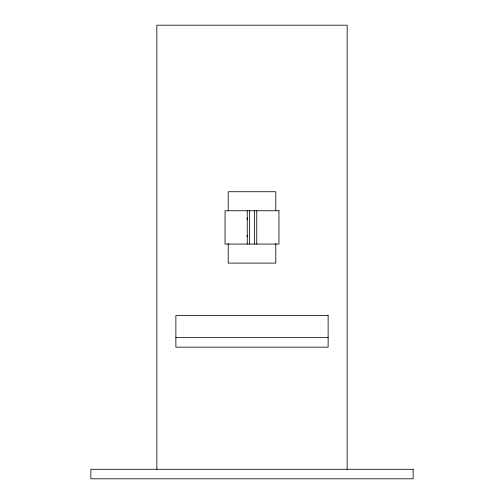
<?xml version="1.0" encoding="UTF-8"?>
<svg xmlns="http://www.w3.org/2000/svg" width="504" height="504" viewBox="0 0 504 504"><rect width="100%" height="100%" fill="white"/><g stroke="black" fill="none" stroke-linecap="round" stroke-linejoin="round"><path stroke-width="0.76" d="M247.25 236.823L247.25 235.45M247.25 217.967L247.25 219.479L247.243 218.786M175.871 337.642L328.129 337.642M247.25 218.075L247.25 218.604M247.25 235.576L247.25 235.929M247.243 236.351L247.243 236.704M347.161 469.287L347.161 25.2L156.838 25.2L156.838 469.287M275.783 210.552L275.783 191.734L228.211 191.734L228.211 210.552M275.783 243.495L275.783 263.101L228.211 263.101L228.211 243.495M256.757 210.767L256.757 244.068M254.381 210.767L254.381 244.068M249.619 210.767L249.619 244.068M247.243 210.767L247.25 244.068M278.958 210.767L225.042 210.767L225.042 244.068L278.958 244.068L278.958 210.767M328.129 315.441L175.871 315.441L175.871 347.161L328.129 347.161L328.129 315.441M413.141 469.287L90.859 469.287L90.859 478.8L413.141 478.8L413.141 469.287"/></g></svg>
